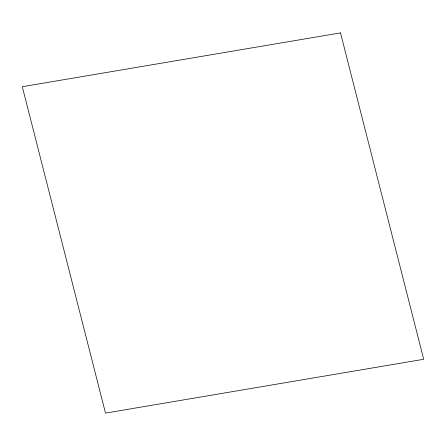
<?xml version="1.0" encoding="UTF-8"?>
<svg xmlns="http://www.w3.org/2000/svg" width="446" height="446" viewBox="0 0 446 446"><rect width="100%" height="100%" fill="white"/><g stroke="black" fill="none" stroke-linecap="round" stroke-linejoin="round"><path stroke-width="0.67" d="M340.499 32.887L22.3 86.714L105.501 413.113L423.7 359.286L340.499 32.887"/></g></svg>
